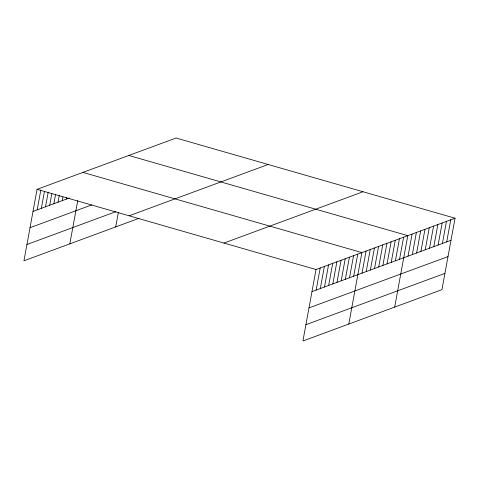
<?xml version="1.0" encoding="UTF-8"?>
<svg xmlns="http://www.w3.org/2000/svg" width="479" height="479" viewBox="0 0 479 479"><rect width="100%" height="100%" fill="white"/><g stroke="black" fill="none" stroke-linecap="round" stroke-linejoin="round"><path stroke-width="0.72" d="M455.05 218.214L316.032 269.527L302.92 340.982L441.937 289.663L455.05 218.214L176.08 138.018L37.063 189.337L23.95 260.786L139.03 218.304M37.182 209.874L40.829 190.001M41.35 208.335L44.457 191.408M45.523 206.796L48.223 192.079M49.696 205.257L51.858 193.48M53.864 203.719L55.618 194.151M58.037 202.174L59.252 195.552M62.204 200.635L62.881 196.959M66.377 199.096L66.647 197.623M69.826 243.853L77.766 200.587M115.702 226.92L118.319 212.664M316.146 290.07L320.2 267.989M320.319 288.532L324.373 266.45M324.493 286.987L328.54 264.911M328.66 285.448L332.713 263.372M332.833 283.909L336.881 261.833M337 282.37L341.054 260.295M341.174 280.832L345.227 258.756M345.341 279.293L349.395 257.217M349.514 277.754L353.568 255.672M353.682 276.215L357.735 254.133M348.796 324.044L361.908 252.595L82.939 172.404M362.022 273.132L366.076 251.056M366.196 271.593L370.249 249.517M370.369 270.054L374.416 247.978M374.536 268.515L378.59 246.44M378.709 266.977L382.757 244.901M382.877 265.438L386.93 243.362M387.05 263.899L391.104 241.817M391.217 262.36L395.271 240.278M395.391 260.821L399.444 238.74M399.558 259.283L403.611 237.201M394.672 307.111L407.785 235.662L128.815 155.465M408.03 256.157L412.078 234.075M412.323 254.571L416.377 232.489M416.622 252.984L420.676 230.902M420.921 251.397L424.969 229.315M425.214 249.81L429.268 227.735M429.513 248.224L433.567 226.148M433.812 246.637L437.86 224.561M438.105 245.05L442.159 222.974M442.404 243.464L446.458 221.388M446.703 241.877L450.751 219.801M33.009 211.413L69.156 198.072M30.021 227.705L91.884 204.868M26.938 244.494L115.912 211.652M129.12 215.801L268.144 164.483M223.968 243.063L362.992 191.75M311.979 291.609L450.996 240.296M308.985 307.901L448.009 256.588M305.907 324.684L444.925 273.371M37.063 189.337L316.032 269.527"/></g></svg>
